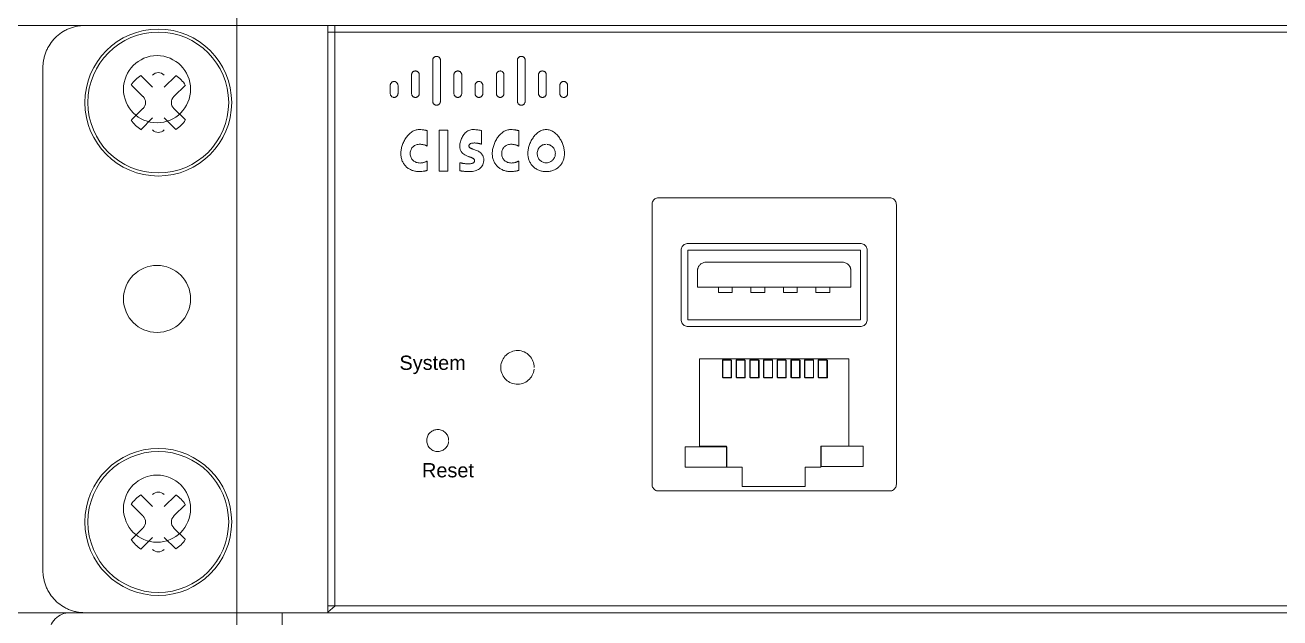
# Model space of a CAD drawing. Header units: millimetres. Extents: x -71336 to -33468, y -26189 to 22712.
# Drawn here: x -34308.2 to -34213.1, y -20113.6 to -20068.8 of the extents above; entities that cross this region are included whole.
import ezdxf

# ---------------------------------------------------------------- set-up
doc = ezdxf.new("R2010")
doc.units = ezdxf.units.MM
doc.layers.add('SC - Equipment', color=7, linetype='Continuous', lineweight=13)
doc.layers.add('SC - Rack Layout - U-guides and centreline', color=5, linetype='Continuous', lineweight=13, plot=False)
doc.styles.add('ARIAL', font='arial.ttf')
doc.styles.get("Standard").update_dxf_attribs({"font": 'arial.ttf', "height": 35})

# ---------------------------------------------------------------- blocks, each defined once
blk = doc.blocks.new('*U254')
at = {"layer": 'SC - Rack Layout - U-guides and centreline', "ltscale": 5}
blk.add_lwpolyline([(-300, 0), (300, 0)], dxfattribs=at)
blk = doc.blocks.new('*U255')
at = {"layer": 'SC - Rack Layout - U-guides and centreline', "color": 0, "linetype": 'ByBlock', "lineweight": -2, "transparency": 16777216}
for p in [(0, 177.8), (0, 133.35)]:
    blk.add_blockref('*U254', p, dxfattribs=at)
blk = doc.blocks.new('*U285')
at = {"layer": 'SC - Equipment'}
for p, q in [((-227.076, 230.124), (-227.076, 185.674)), ((-227.076, 185.674), (-227.076, 141.224))]:
    blk.add_line(p, q, dxfattribs=at)
for centre in [(-233.11485, 223.774), (-233.11485, 207.899), (-233.11485, 192.024)]:
    blk.add_circle(centre, 2.54, dxfattribs=at)
at = {"ltscale": 5, "style": 'ARIAL', "flags": 1}
blk.add_attdef('UNITS', (470.5, 46), '', height=9.73997, dxfattribs=at)
blk = doc.blocks.new('1U SCREWS - RACK LAYOUT')
at = {"layer": 'SC - Equipment'}
for p, q in [((-232.992, 39.268), (-233.881, 40.157)), ((-231.239, 40.132), (-232.103, 39.268)), ((-233.728, 38.557), (-234.592, 39.421)), ((-230.503, 39.421), (-231.392, 38.557)), ((-233.728, 37.643), (-234.592, 36.779)), ((-230.503, 36.779), (-231.392, 37.643)), ((-232.992, 36.932), (-233.881, 36.043)), ((-231.239, 36.068), (-232.103, 36.932)), ((-233.728, 6.807), (-234.592, 7.671)), ((-232.992, 7.518), (-233.881, 8.407)), ((-231.239, 8.382), (-232.103, 7.518)), ((-230.503, 7.671), (-231.392, 6.807)), ((-233.728, 5.893), (-234.592, 5.029)), ((-230.503, 5.029), (-231.392, 5.893)), ((-232.992, 5.182), (-233.881, 4.293)), ((-231.239, 4.318), (-232.103, 5.182))]:
    blk.add_line(p, q, dxfattribs=at)
for centre, major_axis, start_param, end_param in [((-232.56, 38.1), (5.563, 0), 0, 6.283185), ((-232.56, 38.1), (5.334, 0), 0, 6.283185), ((-232.56, 38.1), (2.438, 0), 2.143456, 2.563819), ((-232.56, 39.726), (0.635, 0), 0.785399, 2.356195), ((-232.56, 38.1), (2.438, 0), 0.57266, 0.993023), ((-234.16, 38.1), (0.635, 0), 5.497788, 7.068584), ((-230.934, 38.1), (0.635, 0), 2.356195, 3.926991), ((-232.56, 38.1), (2.438, 0), 3.719366, 4.139729), ((-232.56, 38.1), (2.438, 0), 5.290163, 5.710525), ((-232.56, 36.474), (0.635, 0), 3.926991, 5.497787), ((-232.56, 6.35), (5.563, 0), 0, 6.283185), ((-232.56, 6.35), (5.334, 0), 0, 6.283185), ((-232.56, 7.976), (0.635, 0), 0.785399, 2.356195), ((-232.56, 6.35), (2.438, 0), 2.143456, 2.563819), ((-232.56, 6.35), (2.438, 0), 0.57266, 0.993023), ((-234.16, 6.35), (0.635, 0), 5.497788, 7.068584), ((-230.934, 6.35), (0.635, 0), 2.356195, 3.926991), ((-232.56, 6.35), (2.438, 0), 3.719366, 4.139729), ((-232.56, 6.35), (2.438, 0), 5.290163, 5.710525), ((-232.56, 4.724), (0.635, 0), 3.926991, 5.497787)]:
    blk.add_ellipse(centre, major_axis=major_axis, ratio=1, start_param=start_param, end_param=end_param, dxfattribs=at)
blk = doc.blocks.new('cisco-cbs350-24p-4x')
at = {"layer": 'SC - Equipment'}
for p, q in [((-179.35, 22.163), (-179.35, 27.43)), ((-191.712, 25.878), (-191.712, 24.649)), ((-180.085, 24.649), (-180.085, 25.878))]:
    blk.add_line(p, q, dxfattribs=at)
for points in [[(-238.133, 44.45), (-238.215, 44.449), (-238.297, 44.446), (-238.377, 44.441), (-238.458, 44.433), (-238.538, 44.424), (-238.617, 44.413), (-238.695, 44.4), (-238.773, 44.385), (-238.85, 44.368), (-238.927, 44.349), (-239.002, 44.329), (-239.077, 44.306), (-239.151, 44.282), (-239.225, 44.256), (-239.297, 44.228), (-239.369, 44.199), (-239.44, 44.167), (-239.509, 44.134), (-239.578, 44.1), (-239.646, 44.064), (-239.779, 43.987), (-239.908, 43.904), (-240.033, 43.814), (-240.153, 43.719), (-240.268, 43.619), (-240.378, 43.513), (-240.483, 43.402), (-240.583, 43.286), (-240.677, 43.165), (-240.766, 43.04), (-240.848, 42.91), (-240.925, 42.776), (-240.961, 42.707), (-240.995, 42.638), (-241.028, 42.568), (-241.059, 42.496), (-241.088, 42.424), (-241.116, 42.351), (-241.141, 42.277), (-241.165, 42.202), (-241.188, 42.127), (-241.208, 42.051), (-241.227, 41.974), (-241.244, 41.896), (-241.259, 41.818), (-241.272, 41.739), (-241.283, 41.659), (-241.292, 41.579), (-241.299, 41.498), (-241.304, 41.416), (-241.307, 41.334), (-241.308, 41.252)], [(-211.19, 41.828), (-211.192, 41.861), (-211.197, 41.892), (-211.206, 41.922), (-211.218, 41.95), (-211.233, 41.976), (-211.251, 42.001), (-211.271, 42.023), (-211.293, 42.043), (-211.318, 42.061), (-211.345, 42.076), (-211.373, 42.088), (-211.403, 42.097), (-211.434, 42.104), (-211.467, 42.107), (-211.5, 42.107), (-211.532, 42.104), (-211.564, 42.097), (-211.594, 42.088), (-211.622, 42.076), (-211.649, 42.061), (-211.673, 42.043), (-211.696, 42.023), (-211.716, 42.001), (-211.734, 41.976), (-211.749, 41.95), (-211.761, 41.922), (-211.769, 41.892), (-211.775, 41.861), (-211.777, 41.828)], [(-204.767, 41.828), (-204.769, 41.861), (-204.774, 41.892), (-204.783, 41.922), (-204.795, 41.95), (-204.81, 41.976), (-204.827, 42.001), (-204.847, 42.023), (-204.87, 42.043), (-204.895, 42.061), (-204.921, 42.076), (-204.95, 42.088), (-204.98, 42.097), (-205.011, 42.104), (-205.043, 42.107), (-205.077, 42.107), (-205.109, 42.104), (-205.14, 42.097), (-205.17, 42.088), (-205.199, 42.076), (-205.225, 42.061), (-205.25, 42.043), (-205.273, 42.023), (-205.293, 42.001), (-205.31, 41.976), (-205.325, 41.95), (-205.337, 41.922), (-205.346, 41.892), (-205.351, 41.861), (-205.353, 41.828)], [(-212.789, 40.723), (-212.79, 40.756), (-212.796, 40.788), (-212.805, 40.817), (-212.817, 40.846), (-212.831, 40.872), (-212.849, 40.896), (-212.869, 40.919), (-212.892, 40.939), (-212.917, 40.956), (-212.943, 40.971), (-212.972, 40.983), (-213.002, 40.993), (-213.033, 40.999), (-213.065, 41.003), (-213.098, 41.003), (-213.131, 40.999), (-213.162, 40.993), (-213.192, 40.983), (-213.221, 40.971), (-213.247, 40.956), (-213.272, 40.939), (-213.294, 40.919), (-213.315, 40.896), (-213.332, 40.872), (-213.347, 40.846), (-213.359, 40.817), (-213.368, 40.788), (-213.373, 40.756), (-213.375, 40.723)], [(-209.577, 40.723), (-209.579, 40.756), (-209.584, 40.788), (-209.593, 40.817), (-209.605, 40.846), (-209.62, 40.872), (-209.637, 40.896), (-209.658, 40.919), (-209.68, 40.939), (-209.705, 40.956), (-209.732, 40.971), (-209.76, 40.983), (-209.79, 40.993), (-209.821, 40.999), (-209.854, 41.003), (-209.887, 41.003), (-209.919, 40.999), (-209.951, 40.993), (-209.98, 40.983), (-210.009, 40.971), (-210.036, 40.956), (-210.06, 40.939), (-210.083, 40.919), (-210.103, 40.896), (-210.121, 40.872), (-210.136, 40.846), (-210.147, 40.817), (-210.156, 40.788), (-210.162, 40.756), (-210.164, 40.723)], [(-206.38, 40.723), (-206.382, 40.756), (-206.386, 40.788), (-206.394, 40.817), (-206.405, 40.846), (-206.419, 40.872), (-206.435, 40.896), (-206.454, 40.919), (-206.475, 40.939), (-206.498, 40.956), (-206.523, 40.971), (-206.55, 40.983), (-206.579, 40.993), (-206.61, 40.999), (-206.642, 41.003), (-206.675, 41.003), (-206.708, 40.999), (-206.739, 40.993), (-206.769, 40.983), (-206.797, 40.971), (-206.824, 40.956), (-206.849, 40.939), (-206.871, 40.919), (-206.891, 40.896), (-206.909, 40.872), (-206.924, 40.846), (-206.936, 40.817), (-206.945, 40.788), (-206.95, 40.756), (-206.952, 40.723)], [(-203.168, 40.723), (-203.17, 40.756), (-203.175, 40.788), (-203.183, 40.817), (-203.194, 40.846), (-203.208, 40.872), (-203.224, 40.896), (-203.244, 40.919), (-203.265, 40.939), (-203.29, 40.956), (-203.316, 40.971), (-203.345, 40.983), (-203.376, 40.993), (-203.409, 40.999), (-203.443, 41.003), (-203.478, 41.003), (-203.51, 40.999), (-203.542, 40.993), (-203.572, 40.983), (-203.6, 40.971), (-203.627, 40.956), (-203.651, 40.939), (-203.674, 40.919), (-203.694, 40.896), (-203.712, 40.872), (-203.727, 40.846), (-203.739, 40.817), (-203.748, 40.788), (-203.753, 40.756), (-203.755, 40.723)], [(-214.402, 39.913), (-214.404, 39.946), (-214.409, 39.978), (-214.418, 40.009), (-214.43, 40.038), (-214.445, 40.066), (-214.462, 40.092), (-214.483, 40.116), (-214.505, 40.137), (-214.53, 40.156), (-214.556, 40.173), (-214.585, 40.186), (-214.615, 40.196), (-214.646, 40.204), (-214.679, 40.207), (-214.712, 40.207), (-214.744, 40.204), (-214.775, 40.196), (-214.805, 40.186), (-214.834, 40.173), (-214.86, 40.156), (-214.885, 40.137), (-214.908, 40.116), (-214.928, 40.092), (-214.946, 40.066), (-214.96, 40.038), (-214.972, 40.009), (-214.981, 39.978), (-214.987, 39.946), (-214.988, 39.913)], [(-207.978, 39.913), (-207.98, 39.946), (-207.986, 39.978), (-207.994, 40.009), (-208.006, 40.038), (-208.021, 40.066), (-208.039, 40.092), (-208.059, 40.116), (-208.082, 40.137), (-208.106, 40.156), (-208.133, 40.173), (-208.161, 40.186), (-208.191, 40.196), (-208.223, 40.204), (-208.255, 40.207), (-208.288, 40.207), (-208.321, 40.204), (-208.352, 40.196), (-208.382, 40.186), (-208.41, 40.173), (-208.437, 40.156), (-208.462, 40.137), (-208.484, 40.116), (-208.504, 40.092), (-208.522, 40.066), (-208.537, 40.038), (-208.549, 40.009), (-208.558, 39.978), (-208.563, 39.946), (-208.565, 39.913)], [(-201.555, 39.913), (-201.557, 39.946), (-201.562, 39.978), (-201.571, 40.009), (-201.583, 40.038), (-201.598, 40.066), (-201.616, 40.092), (-201.636, 40.116), (-201.658, 40.137), (-201.683, 40.156), (-201.71, 40.173), (-201.738, 40.186), (-201.768, 40.196), (-201.799, 40.204), (-201.832, 40.207), (-201.865, 40.207), (-201.897, 40.204), (-201.929, 40.196), (-201.959, 40.186), (-201.987, 40.173), (-202.014, 40.156), (-202.038, 40.137), (-202.061, 40.116), (-202.081, 40.092), (-202.099, 40.066), (-202.114, 40.038), (-202.126, 40.009), (-202.134, 39.978), (-202.14, 39.946), (-202.142, 39.913)], [(-214.988, 39.295), (-214.987, 39.262), (-214.981, 39.23), (-214.972, 39.199), (-214.96, 39.17), (-214.946, 39.142), (-214.928, 39.116), (-214.908, 39.092), (-214.885, 39.071), (-214.86, 39.052), (-214.834, 39.035), (-214.805, 39.022), (-214.775, 39.011), (-214.744, 39.004), (-214.712, 39.001), (-214.679, 39.001), (-214.646, 39.004), (-214.615, 39.011), (-214.585, 39.022), (-214.556, 39.035), (-214.53, 39.052), (-214.505, 39.071), (-214.483, 39.092), (-214.462, 39.116), (-214.445, 39.142), (-214.43, 39.17), (-214.418, 39.199), (-214.409, 39.23), (-214.404, 39.262), (-214.402, 39.295)], [(-213.375, 39.295), (-213.373, 39.262), (-213.368, 39.23), (-213.359, 39.199), (-213.347, 39.17), (-213.332, 39.142), (-213.315, 39.116), (-213.294, 39.092), (-213.272, 39.071), (-213.247, 39.052), (-213.221, 39.035), (-213.192, 39.022), (-213.162, 39.011), (-213.131, 39.004), (-213.098, 39.001), (-213.065, 39.001), (-213.033, 39.004), (-213.002, 39.011), (-212.972, 39.022), (-212.943, 39.035), (-212.917, 39.052), (-212.892, 39.071), (-212.869, 39.092), (-212.849, 39.116), (-212.831, 39.142), (-212.817, 39.17), (-212.805, 39.199), (-212.796, 39.23), (-212.79, 39.262), (-212.789, 39.295)], [(-210.164, 39.295), (-210.162, 39.262), (-210.156, 39.23), (-210.147, 39.199), (-210.136, 39.17), (-210.121, 39.142), (-210.103, 39.116), (-210.083, 39.092), (-210.06, 39.071), (-210.036, 39.052), (-210.009, 39.035), (-209.98, 39.022), (-209.951, 39.011), (-209.919, 39.004), (-209.887, 39.001), (-209.854, 39.001), (-209.821, 39.004), (-209.79, 39.011), (-209.76, 39.022), (-209.732, 39.035), (-209.705, 39.052), (-209.68, 39.071), (-209.658, 39.092), (-209.637, 39.116), (-209.62, 39.142), (-209.605, 39.17), (-209.593, 39.199), (-209.584, 39.23), (-209.579, 39.262), (-209.577, 39.295)], [(-208.565, 39.295), (-208.563, 39.262), (-208.558, 39.23), (-208.549, 39.199), (-208.537, 39.17), (-208.522, 39.142), (-208.504, 39.116), (-208.484, 39.092), (-208.462, 39.071), (-208.437, 39.052), (-208.41, 39.035), (-208.382, 39.022), (-208.352, 39.011), (-208.321, 39.004), (-208.288, 39.001), (-208.255, 39.001), (-208.223, 39.004), (-208.191, 39.011), (-208.161, 39.022), (-208.133, 39.035), (-208.106, 39.052), (-208.082, 39.071), (-208.059, 39.092), (-208.039, 39.116), (-208.021, 39.142), (-208.006, 39.17), (-207.994, 39.199), (-207.986, 39.23), (-207.98, 39.262), (-207.978, 39.295)], [(-206.952, 39.295), (-206.95, 39.262), (-206.945, 39.23), (-206.936, 39.199), (-206.924, 39.17), (-206.909, 39.142), (-206.891, 39.116), (-206.871, 39.092), (-206.849, 39.071), (-206.824, 39.052), (-206.797, 39.035), (-206.769, 39.022), (-206.739, 39.011), (-206.708, 39.004), (-206.675, 39.001), (-206.643, 39.001), (-206.614, 39.004), (-206.585, 39.011), (-206.557, 39.022), (-206.53, 39.035), (-206.504, 39.052), (-206.481, 39.071), (-206.459, 39.092), (-206.439, 39.116), (-206.422, 39.142), (-206.408, 39.17), (-206.396, 39.199), (-206.387, 39.23), (-206.382, 39.262), (-206.38, 39.295)], [(-203.755, 39.295), (-203.753, 39.262), (-203.748, 39.23), (-203.739, 39.199), (-203.727, 39.17), (-203.712, 39.142), (-203.694, 39.116), (-203.674, 39.092), (-203.651, 39.071), (-203.627, 39.052), (-203.6, 39.035), (-203.572, 39.022), (-203.542, 39.011), (-203.51, 39.004), (-203.478, 39.001), (-203.443, 39.001), (-203.409, 39.004), (-203.376, 39.011), (-203.345, 39.022), (-203.316, 39.035), (-203.29, 39.052), (-203.265, 39.071), (-203.244, 39.092), (-203.224, 39.116), (-203.208, 39.142), (-203.194, 39.17), (-203.183, 39.199), (-203.175, 39.23), (-203.17, 39.262), (-203.168, 39.295)], [(-202.142, 39.295), (-202.14, 39.262), (-202.134, 39.23), (-202.126, 39.199), (-202.114, 39.17), (-202.099, 39.142), (-202.081, 39.116), (-202.061, 39.092), (-202.038, 39.071), (-202.014, 39.052), (-201.987, 39.035), (-201.959, 39.022), (-201.929, 39.011), (-201.897, 39.004), (-201.865, 39.001), (-201.832, 39.001), (-201.799, 39.004), (-201.768, 39.011), (-201.738, 39.022), (-201.71, 39.035), (-201.683, 39.052), (-201.658, 39.071), (-201.636, 39.092), (-201.616, 39.116), (-201.598, 39.142), (-201.583, 39.17), (-201.571, 39.199), (-201.562, 39.23), (-201.557, 39.262), (-201.555, 39.295)], [(-211.777, 38.706), (-211.775, 38.673), (-211.769, 38.641), (-211.761, 38.61), (-211.749, 38.58), (-211.734, 38.553), (-211.716, 38.527), (-211.696, 38.503), (-211.673, 38.482), (-211.649, 38.463), (-211.622, 38.446), (-211.594, 38.433), (-211.564, 38.422), (-211.532, 38.415), (-211.5, 38.412), (-211.467, 38.412), (-211.434, 38.415), (-211.403, 38.422), (-211.373, 38.433), (-211.345, 38.446), (-211.318, 38.463), (-211.293, 38.482), (-211.271, 38.503), (-211.251, 38.527), (-211.233, 38.553), (-211.218, 38.58), (-211.206, 38.61), (-211.197, 38.641), (-211.192, 38.673), (-211.19, 38.706)], [(-205.353, 38.706), (-205.351, 38.673), (-205.346, 38.641), (-205.337, 38.61), (-205.325, 38.58), (-205.31, 38.553), (-205.293, 38.527), (-205.273, 38.503), (-205.25, 38.482), (-205.225, 38.463), (-205.199, 38.446), (-205.17, 38.433), (-205.14, 38.422), (-205.109, 38.415), (-205.077, 38.412), (-205.043, 38.412), (-205.011, 38.415), (-204.98, 38.422), (-204.95, 38.433), (-204.921, 38.446), (-204.895, 38.463), (-204.87, 38.482), (-204.847, 38.503), (-204.827, 38.527), (-204.81, 38.553), (-204.795, 38.58), (-204.783, 38.61), (-204.774, 38.641), (-204.769, 38.673), (-204.767, 38.706)], [(-212.188, 33.472), (-212.205, 33.468), (-212.225, 33.464), (-212.249, 33.458), (-212.276, 33.452), (-212.306, 33.445), (-212.339, 33.438), (-212.375, 33.431), (-212.413, 33.424), (-212.497, 33.411), (-212.59, 33.399), (-212.691, 33.392), (-212.799, 33.389), (-212.869, 33.39), (-212.938, 33.395), (-213.006, 33.402), (-213.073, 33.413), (-213.139, 33.426), (-213.204, 33.442), (-213.268, 33.461), (-213.33, 33.483), (-213.392, 33.507), (-213.451, 33.534), (-213.509, 33.564), (-213.566, 33.597), (-213.621, 33.632), (-213.673, 33.67), (-213.724, 33.71), (-213.773, 33.753), (-213.82, 33.798), (-213.864, 33.846), (-213.906, 33.897), (-213.945, 33.949), (-213.982, 34.004), (-214.016, 34.061), (-214.048, 34.121), (-214.076, 34.183), (-214.102, 34.247), (-214.124, 34.313), (-214.143, 34.382), (-214.159, 34.452), (-214.172, 34.525), (-214.181, 34.599), (-214.187, 34.676), (-214.188, 34.755), (-214.187, 34.829), (-214.182, 34.904), (-214.173, 34.98), (-214.161, 35.057), (-214.146, 35.135), (-214.128, 35.213), (-214.107, 35.291), (-214.083, 35.369), (-214.056, 35.446), (-214.026, 35.523), (-213.994, 35.599), (-213.958, 35.673), (-213.92, 35.747), (-213.88, 35.818), (-213.837, 35.888), (-213.792, 35.956), (-213.744, 36.022), (-213.694, 36.085), (-213.642, 36.145), (-213.588, 36.203), (-213.532, 36.257), (-213.473, 36.307), (-213.413, 36.354), (-213.351, 36.397), (-213.288, 36.436), (-213.222, 36.47), (-213.155, 36.5), (-213.087, 36.525), (-213.017, 36.544), (-212.946, 36.559), (-212.873, 36.568), (-212.799, 36.571), (-212.686, 36.568), (-212.581, 36.56), (-212.532, 36.555), (-212.485, 36.549), (-212.441, 36.542), (-212.4, 36.535), (-212.362, 36.528), (-212.327, 36.521), (-212.296, 36.514), (-212.267, 36.507), (-212.242, 36.501), (-212.22, 36.496), (-212.202, 36.491), (-212.188, 36.487)], [(-209.046, 34.521), (-209.146, 34.557), (-209.243, 34.598), (-209.335, 34.647), (-209.42, 34.702), (-209.497, 34.765), (-209.565, 34.837), (-209.596, 34.876), (-209.623, 34.918), (-209.647, 34.962), (-209.669, 35.009), (-209.687, 35.058), (-209.702, 35.11), (-209.713, 35.165), (-209.72, 35.223), (-209.723, 35.283), (-209.723, 35.351), (-209.717, 35.423), (-209.707, 35.498), (-209.692, 35.575), (-209.673, 35.653), (-209.649, 35.733), (-209.621, 35.812), (-209.588, 35.891), (-209.551, 35.969), (-209.51, 36.045), (-209.465, 36.119), (-209.416, 36.189), (-209.363, 36.256), (-209.306, 36.317), (-209.245, 36.374), (-209.181, 36.425), (-209.113, 36.47), (-209.041, 36.507), (-208.966, 36.536), (-208.887, 36.557), (-208.805, 36.568), (-208.762, 36.571), (-208.752, 36.571), (-208.744, 36.571), (-208.733, 36.571), (-208.686, 36.57), (-208.596, 36.566), (-208.51, 36.56), (-208.428, 36.552), (-208.352, 36.542), (-208.284, 36.532), (-208.223, 36.521), (-208.172, 36.511), (-208.132, 36.501), (-208.103, 36.493), (-208.087, 36.487)], [(-205.259, 33.472), (-205.276, 33.468), (-205.297, 33.464), (-205.32, 33.458), (-205.347, 33.452), (-205.377, 33.445), (-205.41, 33.438), (-205.446, 33.431), (-205.484, 33.424), (-205.568, 33.411), (-205.661, 33.399), (-205.762, 33.392), (-205.871, 33.389), (-205.94, 33.39), (-206.009, 33.395), (-206.077, 33.402), (-206.144, 33.413), (-206.21, 33.426), (-206.275, 33.442), (-206.339, 33.461), (-206.402, 33.483), (-206.463, 33.507), (-206.523, 33.534), (-206.581, 33.564), (-206.637, 33.597), (-206.692, 33.632), (-206.745, 33.67), (-206.795, 33.71), (-206.844, 33.753), (-206.891, 33.798), (-206.935, 33.846), (-206.977, 33.897), (-207.016, 33.949), (-207.053, 34.004), (-207.087, 34.061), (-207.119, 34.121), (-207.147, 34.183), (-207.173, 34.247), (-207.195, 34.313), (-207.215, 34.382), (-207.231, 34.452), (-207.243, 34.525), (-207.252, 34.599), (-207.258, 34.676), (-207.26, 34.755), (-207.258, 34.829), (-207.253, 34.904), (-207.244, 34.98), (-207.233, 35.057), (-207.218, 35.135), (-207.2, 35.213), (-207.178, 35.291), (-207.154, 35.369), (-207.127, 35.446), (-207.097, 35.523), (-207.065, 35.599), (-207.029, 35.673), (-206.992, 35.747), (-206.951, 35.818), (-206.908, 35.888), (-206.863, 35.956), (-206.815, 36.022), (-206.765, 36.085), (-206.713, 36.145), (-206.659, 36.203), (-206.603, 36.257), (-206.545, 36.307), (-206.484, 36.354), (-206.423, 36.397), (-206.359, 36.436), (-206.294, 36.47), (-206.227, 36.5), (-206.158, 36.525), (-206.088, 36.544), (-206.017, 36.559), (-205.944, 36.568), (-205.871, 36.571), (-205.757, 36.568), (-205.652, 36.56), (-205.603, 36.555), (-205.556, 36.549), (-205.513, 36.542), (-205.472, 36.535), (-205.434, 36.528), (-205.399, 36.521), (-205.367, 36.514), (-205.338, 36.507), (-205.313, 36.501), (-205.291, 36.496), (-205.273, 36.491), (-205.259, 36.487)], [(-201.786, 34.755), (-201.788, 34.683), (-201.793, 34.613), (-201.801, 34.544), (-201.813, 34.476), (-201.827, 34.409), (-201.845, 34.344), (-201.866, 34.28), (-201.889, 34.218), (-201.916, 34.157), (-201.945, 34.098), (-201.977, 34.041), (-202.012, 33.986), (-202.049, 33.932), (-202.089, 33.881), (-202.132, 33.832), (-202.177, 33.784), (-202.224, 33.739), (-202.274, 33.697), (-202.326, 33.657), (-202.38, 33.619), (-202.436, 33.584), (-202.494, 33.551), (-202.554, 33.521), (-202.616, 33.494), (-202.68, 33.47), (-202.746, 33.449), (-202.814, 33.431), (-202.883, 33.416), (-202.954, 33.404), (-203.026, 33.396), (-203.1, 33.39), (-203.175, 33.389), (-203.25, 33.39), (-203.324, 33.396), (-203.397, 33.404), (-203.468, 33.416), (-203.537, 33.431), (-203.604, 33.449), (-203.67, 33.47), (-203.734, 33.494), (-203.796, 33.521), (-203.856, 33.551), (-203.915, 33.584), (-203.971, 33.619), (-204.025, 33.657), (-204.077, 33.697), (-204.126, 33.739), (-204.174, 33.784), (-204.219, 33.832), (-204.261, 33.881), (-204.301, 33.932), (-204.338, 33.986), (-204.373, 34.041), (-204.405, 34.098), (-204.435, 34.157), (-204.461, 34.218), (-204.485, 34.28), (-204.506, 34.344), (-204.523, 34.409), (-204.538, 34.476), (-204.549, 34.544), (-204.558, 34.613), (-204.563, 34.683), (-204.564, 34.755), (-204.563, 34.826), (-204.558, 34.899), (-204.549, 34.973), (-204.538, 35.048), (-204.523, 35.124), (-204.506, 35.201), (-204.485, 35.278), (-204.461, 35.355), (-204.435, 35.432), (-204.405, 35.508), (-204.373, 35.584), (-204.338, 35.659), (-204.301, 35.732), (-204.261, 35.805), (-204.219, 35.875), (-204.174, 35.944), (-204.126, 36.01), (-204.077, 36.074), (-204.025, 36.135), (-203.971, 36.194), (-203.915, 36.249), (-203.856, 36.3), (-203.796, 36.348), (-203.734, 36.392), (-203.67, 36.432), (-203.604, 36.467), (-203.537, 36.498), (-203.468, 36.523), (-203.397, 36.544), (-203.324, 36.558), (-203.25, 36.568), (-203.175, 36.571), (-203.1, 36.568), (-203.026, 36.558), (-202.954, 36.544), (-202.883, 36.523), (-202.814, 36.498), (-202.746, 36.467), (-202.68, 36.432), (-202.616, 36.392), (-202.554, 36.348), (-202.494, 36.3), (-202.436, 36.249), (-202.38, 36.194), (-202.326, 36.135), (-202.274, 36.074), (-202.224, 36.01), (-202.177, 35.944), (-202.132, 35.875), (-202.089, 35.805), (-202.049, 35.732), (-202.012, 35.659), (-201.977, 35.584), (-201.945, 35.508), (-201.916, 35.432), (-201.889, 35.355), (-201.866, 35.278), (-201.845, 35.201), (-201.827, 35.124), (-201.813, 35.048), (-201.801, 34.973), (-201.793, 34.899), (-201.788, 34.826), (-201.786, 34.755)], [(-212.188, 35.321), (-212.196, 35.325), (-212.207, 35.331), (-212.223, 35.339), (-212.242, 35.348), (-212.264, 35.359), (-212.29, 35.369), (-212.32, 35.381), (-212.353, 35.392), (-212.389, 35.404), (-212.429, 35.415), (-212.472, 35.425), (-212.518, 35.434), (-212.568, 35.442), (-212.62, 35.448), (-212.676, 35.452), (-212.735, 35.454), (-212.808, 35.452), (-212.884, 35.444), (-212.956, 35.43), (-213.024, 35.409), (-213.089, 35.382), (-213.149, 35.351), (-213.205, 35.313), (-213.257, 35.271), (-213.303, 35.225), (-213.345, 35.174), (-213.382, 35.119), (-213.412, 35.06), (-213.438, 34.997), (-213.457, 34.931), (-213.47, 34.863), (-213.477, 34.791), (-213.477, 34.718), (-213.47, 34.646), (-213.457, 34.577), (-213.438, 34.51), (-213.412, 34.447), (-213.382, 34.386), (-213.345, 34.33), (-213.303, 34.277), (-213.257, 34.229), (-213.205, 34.185), (-213.149, 34.147), (-213.089, 34.114), (-213.024, 34.086), (-212.956, 34.064), (-212.884, 34.049), (-212.808, 34.04), (-212.735, 34.038), (-212.679, 34.041), (-212.625, 34.045), (-212.574, 34.052), (-212.525, 34.061), (-212.479, 34.072), (-212.436, 34.083), (-212.396, 34.096), (-212.359, 34.109), (-212.325, 34.122), (-212.294, 34.135), (-212.267, 34.147), (-212.244, 34.159), (-212.224, 34.169), (-212.208, 34.177), (-212.196, 34.184), (-212.188, 34.188)], [(-208.087, 35.471), (-208.093, 35.472), (-208.105, 35.475), (-208.123, 35.479), (-208.146, 35.484), (-208.173, 35.491), (-208.204, 35.498), (-208.239, 35.506), (-208.277, 35.514), (-208.317, 35.522), (-208.36, 35.529), (-208.404, 35.537), (-208.449, 35.543), (-208.495, 35.548), (-208.54, 35.552), (-208.586, 35.554), (-208.632, 35.554), (-208.681, 35.552), (-208.726, 35.549), (-208.769, 35.543), (-208.808, 35.536), (-208.844, 35.527), (-208.878, 35.516), (-208.908, 35.503), (-208.935, 35.489), (-208.958, 35.473), (-208.979, 35.455), (-208.996, 35.436), (-209.009, 35.416), (-209.019, 35.394), (-209.026, 35.371), (-209.029, 35.346), (-209.028, 35.317), (-209.023, 35.288), (-209.013, 35.262), (-209, 35.239), (-208.984, 35.217), (-208.965, 35.198), (-208.943, 35.181), (-208.919, 35.165), (-208.895, 35.151), (-208.868, 35.139), (-208.842, 35.128), (-208.815, 35.118), (-208.789, 35.11), (-208.763, 35.102), (-208.738, 35.094), (-208.715, 35.088)], [(-205.259, 35.321), (-205.267, 35.325), (-205.279, 35.331), (-205.295, 35.339), (-205.315, 35.348), (-205.339, 35.359), (-205.366, 35.369), (-205.396, 35.381), (-205.43, 35.392), (-205.467, 35.404), (-205.507, 35.415), (-205.55, 35.425), (-205.596, 35.434), (-205.645, 35.442), (-205.696, 35.448), (-205.75, 35.452), (-205.807, 35.454), (-205.88, 35.452), (-205.955, 35.444), (-206.027, 35.43), (-206.096, 35.409), (-206.16, 35.382), (-206.22, 35.351), (-206.276, 35.313), (-206.328, 35.271), (-206.375, 35.225), (-206.416, 35.174), (-206.453, 35.119), (-206.484, 35.06), (-206.509, 34.997), (-206.528, 34.931), (-206.541, 34.863), (-206.548, 34.791), (-206.548, 34.718), (-206.541, 34.646), (-206.528, 34.577), (-206.509, 34.51), (-206.484, 34.447), (-206.453, 34.386), (-206.416, 34.33), (-206.375, 34.277), (-206.328, 34.229), (-206.276, 34.185), (-206.22, 34.147), (-206.16, 34.114), (-206.096, 34.086), (-206.027, 34.064), (-205.955, 34.049), (-205.88, 34.04), (-205.807, 34.038), (-205.75, 34.041), (-205.696, 34.045), (-205.645, 34.052), (-205.596, 34.061), (-205.55, 34.072), (-205.507, 34.083), (-205.467, 34.096), (-205.43, 34.109), (-205.396, 34.122), (-205.366, 34.135), (-205.339, 34.147), (-205.315, 34.159), (-205.295, 34.169), (-205.279, 34.177), (-205.267, 34.184), (-205.259, 34.188)], [(-203.175, 35.454), (-203.247, 35.451), (-203.316, 35.44), (-203.382, 35.424), (-203.445, 35.401), (-203.504, 35.372), (-203.559, 35.337), (-203.61, 35.298), (-203.657, 35.254), (-203.7, 35.206), (-203.738, 35.153), (-203.771, 35.097), (-203.798, 35.037), (-203.821, 34.975), (-203.837, 34.909), (-203.848, 34.842), (-203.853, 34.772), (-203.851, 34.702), (-203.844, 34.634), (-203.83, 34.567), (-203.81, 34.503), (-203.785, 34.442), (-203.755, 34.384), (-203.72, 34.33), (-203.679, 34.279), (-203.634, 34.233), (-203.585, 34.191), (-203.532, 34.154), (-203.475, 34.123), (-203.414, 34.097), (-203.35, 34.077), (-203.282, 34.063), (-203.211, 34.056), (-203.139, 34.056), (-203.068, 34.063), (-203, 34.077), (-202.935, 34.097), (-202.873, 34.123), (-202.814, 34.154), (-202.759, 34.191), (-202.709, 34.233), (-202.662, 34.279), (-202.621, 34.33), (-202.584, 34.384), (-202.552, 34.442), (-202.526, 34.503), (-202.505, 34.567), (-202.491, 34.634), (-202.483, 34.702), (-202.481, 34.772), (-202.486, 34.842), (-202.497, 34.909), (-202.515, 34.975), (-202.538, 35.037), (-202.567, 35.097), (-202.601, 35.153), (-202.641, 35.206), (-202.685, 35.254), (-202.733, 35.298), (-202.786, 35.337), (-202.843, 35.372), (-202.903, 35.401), (-202.967, 35.424), (-203.034, 35.44), (-203.103, 35.451)], [(-208.533, 35.021), (-208.453, 34.994), (-208.38, 34.962), (-208.311, 34.927), (-208.248, 34.889), (-208.191, 34.848), (-208.139, 34.803), (-208.092, 34.756), (-208.051, 34.707), (-208.015, 34.655), (-207.984, 34.601), (-207.958, 34.546), (-207.938, 34.489), (-207.922, 34.431), (-207.911, 34.372), (-207.906, 34.312), (-207.905, 34.23), (-207.917, 34.111), (-207.941, 34.003), (-207.977, 33.905), (-208.024, 33.817), (-208.08, 33.738), (-208.146, 33.669), (-208.219, 33.608), (-208.299, 33.555), (-208.385, 33.51), (-208.475, 33.473), (-208.569, 33.443), (-208.666, 33.42), (-208.765, 33.404), (-208.864, 33.394), (-208.963, 33.389), (-209.04, 33.389), (-209.106, 33.39), (-209.171, 33.393), (-209.234, 33.396), (-209.295, 33.4), (-209.353, 33.404), (-209.409, 33.409), (-209.461, 33.415), (-209.51, 33.42), (-209.554, 33.426), (-209.594, 33.432), (-209.628, 33.437), (-209.657, 33.443), (-209.68, 33.448), (-209.697, 33.452), (-209.707, 33.455)], [(-209.707, 34.055), (-209.695, 34.054), (-209.677, 34.051), (-209.655, 34.047), (-209.628, 34.042), (-209.596, 34.035), (-209.561, 34.028), (-209.523, 34.02), (-209.481, 34.012), (-209.436, 34.004), (-209.389, 33.997), (-209.34, 33.99), (-209.29, 33.983), (-209.238, 33.978), (-209.185, 33.974), (-209.131, 33.972), (-209.074, 33.972), (-209.014, 33.974), (-208.958, 33.977), (-208.907, 33.983), (-208.859, 33.991), (-208.815, 34), (-208.775, 34.011), (-208.74, 34.025), (-208.708, 34.04), (-208.68, 34.057), (-208.657, 34.076), (-208.637, 34.096), (-208.622, 34.118), (-208.61, 34.142), (-208.603, 34.168), (-208.599, 34.195), (-208.6, 34.222), (-208.604, 34.246), (-208.61, 34.269), (-208.62, 34.291), (-208.632, 34.311), (-208.646, 34.331), (-208.663, 34.349), (-208.683, 34.367), (-208.704, 34.383), (-208.727, 34.398), (-208.752, 34.413), (-208.778, 34.426), (-208.806, 34.439), (-208.835, 34.451), (-208.866, 34.462), (-208.897, 34.471)], [(-208.897, 34.471), (-208.91, 34.476), (-208.924, 34.481), (-208.937, 34.485), (-208.951, 34.49), (-208.964, 34.494), (-208.978, 34.499), (-208.992, 34.503), (-209.005, 34.508), (-209.019, 34.512), (-209.032, 34.517), (-209.046, 34.521)], [(-195.156, 30.883), (-195.151, 30.959), (-195.135, 31.032), (-195.111, 31.1), (-195.078, 31.164), (-195.036, 31.221), (-194.988, 31.272), (-194.933, 31.316), (-194.872, 31.351), (-194.806, 31.378), (-194.735, 31.394), (-194.66, 31.4)], [(-176.642, 30.883), (-176.647, 30.959), (-176.662, 31.032), (-176.687, 31.1), (-176.72, 31.164), (-176.761, 31.221), (-176.809, 31.272), (-176.864, 31.316), (-176.925, 31.351), (-176.992, 31.378), (-177.063, 31.394), (-177.138, 31.4)], [(-192.418, 27.95), (-192.497, 27.945), (-192.572, 27.928), (-192.642, 27.902), (-192.708, 27.866), (-192.767, 27.823), (-192.819, 27.771), (-192.864, 27.713), (-192.9, 27.649), (-192.927, 27.58), (-192.944, 27.507), (-192.95, 27.43)], [(-179.379, 27.95), (-192.418, 27.95)], [(-178.847, 27.43), (-178.853, 27.507), (-178.87, 27.58), (-178.897, 27.649), (-178.933, 27.713), (-178.978, 27.771), (-179.03, 27.823), (-179.09, 27.866), (-179.155, 27.902), (-179.226, 27.928), (-179.301, 27.945), (-179.379, 27.95)], [(-192.95, 27.43), (-192.95, 22.184)], [(-178.847, 22.184), (-178.847, 27.43)], [(-191.614, 26.22), (-191.63, 26.195), (-191.644, 26.168), (-191.658, 26.137), (-191.671, 26.105), (-191.682, 26.072), (-191.692, 26.038), (-191.7, 26.004), (-191.706, 25.97), (-191.711, 25.937), (-191.713, 25.906), (-191.712, 25.878)], [(-191.043, 26.533), (-191.102, 26.532), (-191.162, 26.525), (-191.222, 26.51), (-191.282, 26.49), (-191.341, 26.464), (-191.398, 26.433), (-191.451, 26.398), (-191.5, 26.358), (-191.544, 26.315), (-191.582, 26.269), (-191.614, 26.22)], [(-180.755, 26.533), (-191.043, 26.533)], [(-180.184, 26.22), (-180.215, 26.269), (-180.254, 26.315), (-180.298, 26.358), (-180.347, 26.398), (-180.4, 26.433), (-180.456, 26.464), (-180.515, 26.49), (-180.575, 26.51), (-180.635, 26.525), (-180.696, 26.532), (-180.755, 26.533)], [(-180.085, 25.878), (-180.084, 25.906), (-180.086, 25.937), (-180.091, 25.97), (-180.097, 26.004), (-180.105, 26.038), (-180.115, 26.072), (-180.126, 26.105), (-180.139, 26.137), (-180.153, 26.168), (-180.168, 26.195), (-180.184, 26.22)], [(-191.712, 24.649), (-180.085, 24.649)], [(-192.95, 22.184), (-192.944, 22.108), (-192.927, 22.034), (-192.9, 21.965), (-192.864, 21.901), (-192.819, 21.843), (-192.767, 21.792), (-192.708, 21.748), (-192.642, 21.713), (-192.572, 21.687), (-192.497, 21.67), (-192.418, 21.665)], [(-179.379, 21.665), (-179.301, 21.67), (-179.226, 21.687), (-179.155, 21.713), (-179.09, 21.748), (-179.03, 21.792), (-178.978, 21.843), (-178.933, 21.901), (-178.897, 21.965), (-178.87, 22.034), (-178.853, 22.108), (-178.847, 22.184)], [(-192.418, 21.665), (-179.379, 21.665)], [(-204.085, 18.561), (-204.091, 18.689), (-204.109, 18.814), (-204.14, 18.934), (-204.181, 19.05), (-204.232, 19.161), (-204.294, 19.265), (-204.365, 19.363), (-204.444, 19.454), (-204.532, 19.537), (-204.627, 19.612), (-204.729, 19.677), (-204.838, 19.733), (-204.953, 19.778), (-205.072, 19.812), (-205.197, 19.834), (-205.325, 19.844), (-205.453, 19.84), (-205.577, 19.824), (-205.697, 19.796), (-205.812, 19.757), (-205.922, 19.706), (-206.027, 19.646), (-206.124, 19.576), (-206.215, 19.497), (-206.298, 19.41), (-206.372, 19.315), (-206.438, 19.214), (-206.495, 19.106), (-206.541, 18.993), (-206.576, 18.874), (-206.601, 18.752), (-206.613, 18.626), (-206.613, 18.497), (-206.601, 18.371), (-206.576, 18.25), (-206.541, 18.132), (-206.495, 18.02), (-206.438, 17.914), (-206.372, 17.814), (-206.298, 17.72), (-206.215, 17.635), (-206.124, 17.558), (-206.027, 17.489), (-205.922, 17.43), (-205.812, 17.381), (-205.697, 17.342), (-205.577, 17.315), (-205.453, 17.299), (-205.325, 17.296), (-205.197, 17.305), (-205.072, 17.327), (-204.953, 17.36), (-204.838, 17.404), (-204.729, 17.458), (-204.627, 17.522), (-204.532, 17.595), (-204.444, 17.677), (-204.365, 17.766), (-204.294, 17.863), (-204.232, 17.966), (-204.181, 18.075), (-204.14, 18.19), (-204.109, 18.31), (-204.091, 18.434)], [(-210.567, 13.031), (-210.571, 13.116), (-210.583, 13.198), (-210.603, 13.277), (-210.629, 13.353), (-210.663, 13.425), (-210.702, 13.493), (-210.748, 13.557), (-210.8, 13.615), (-210.857, 13.669), (-210.919, 13.716), (-210.985, 13.758), (-211.056, 13.793), (-211.13, 13.822), (-211.208, 13.843), (-211.289, 13.857), (-211.373, 13.864), (-211.457, 13.862), (-211.54, 13.851), (-211.619, 13.834), (-211.695, 13.809), (-211.768, 13.777), (-211.836, 13.738), (-211.9, 13.693), (-211.96, 13.643), (-212.014, 13.587), (-212.063, 13.526), (-212.106, 13.46), (-212.143, 13.39), (-212.173, 13.316), (-212.196, 13.238), (-212.212, 13.157), (-212.22, 13.074), (-212.22, 12.988), (-212.212, 12.905), (-212.196, 12.824), (-212.173, 12.746), (-212.143, 12.672), (-212.106, 12.602), (-212.063, 12.536), (-212.014, 12.475), (-211.96, 12.419), (-211.9, 12.369), (-211.836, 12.324), (-211.768, 12.285), (-211.695, 12.253), (-211.619, 12.228), (-211.54, 12.21), (-211.457, 12.2), (-211.373, 12.198), (-211.289, 12.204), (-211.208, 12.218), (-211.13, 12.24), (-211.056, 12.268), (-210.985, 12.304), (-210.919, 12.345), (-210.857, 12.393), (-210.8, 12.447), (-210.748, 12.505), (-210.702, 12.569), (-210.663, 12.637), (-210.629, 12.709), (-210.603, 12.785), (-210.583, 12.864), (-210.571, 12.946)], [(-194.66, 9.211), (-194.735, 9.217), (-194.806, 9.233), (-194.872, 9.259), (-194.933, 9.295), (-194.988, 9.338), (-195.036, 9.389), (-195.078, 9.447), (-195.111, 9.51), (-195.135, 9.579), (-195.151, 9.651), (-195.156, 9.727)], [(-177.138, 9.211), (-177.063, 9.217), (-176.992, 9.233), (-176.925, 9.259), (-176.864, 9.295), (-176.809, 9.338), (-176.761, 9.389), (-176.72, 9.447), (-176.687, 9.51), (-176.662, 9.579), (-176.647, 9.651), (-176.642, 9.727)], [(-241.308, 3.198), (-241.307, 3.116), (-241.304, 3.034), (-241.299, 2.952), (-241.292, 2.871), (-241.283, 2.791), (-241.272, 2.711), (-241.259, 2.632), (-241.244, 2.554), (-241.227, 2.476), (-241.208, 2.399), (-241.188, 2.323), (-241.165, 2.248), (-241.141, 2.173), (-241.116, 2.099), (-241.088, 2.026), (-241.059, 1.954), (-241.028, 1.882), (-240.995, 1.812), (-240.961, 1.743), (-240.925, 1.674), (-240.848, 1.54), (-240.766, 1.41), (-240.677, 1.285), (-240.583, 1.164), (-240.483, 1.048), (-240.378, 0.937), (-240.268, 0.831), (-240.153, 0.731), (-240.033, 0.636), (-239.908, 0.546), (-239.779, 0.463), (-239.646, 0.386), (-239.578, 0.35), (-239.509, 0.316), (-239.44, 0.283), (-239.369, 0.251), (-239.297, 0.222), (-239.225, 0.194), (-239.151, 0.168), (-239.077, 0.144), (-239.002, 0.121), (-238.927, 0.101), (-238.85, 0.082), (-238.773, 0.065), (-238.695, 0.05), (-238.617, 0.037), (-238.538, 0.026), (-238.458, 0.017), (-238.377, 0.009), (-238.297, 0.004), (-238.215, 0.001), (-238.133, 0)]]:
    blk.add_lwpolyline(points, dxfattribs=at)
at = {"layer": 'SC - Equipment', "flags": 128}
for points in [[(238.117, 44.45), (-238.133, 44.45)], [(-219.712, 44.45), (-219.712, 0)], [(219.712, 44.45), (-219.712, 44.45)], [(-219.712, 44.45), (-219.712, 44.45)], [(219.712, 44.45), (-219.712, 44.45)], [(-219.712, 44.45), (-219.712, 0)], [(219.712, 44.45), (-219.712, 44.45)], [(-219.712, 44.45), (-219.712, 43.934)], [(-219.199, 44.45), (-219.712, 44.45)], [(-219.712, 44.45), (-219.712, 0.033)], [(-219.712, 43.934), (219.199, 43.95)], [(-219.712, 43.934), (-219.712, 43.934)], [(-219.199, 0.5), (-219.199, 44.45)], [(-241.308, 41.252), (-241.308, 3.198)], [(-211.777, 41.828), (-211.777, 38.706)], [(-211.19, 38.706), (-211.19, 41.828)], [(-205.353, 41.828), (-205.353, 38.706)], [(-204.767, 38.706), (-204.767, 41.828)], [(-213.375, 40.723), (-213.375, 39.295)], [(-212.789, 39.295), (-212.789, 40.723)], [(-210.164, 40.723), (-210.164, 39.295)], [(-209.577, 39.295), (-209.577, 40.723)], [(-206.952, 40.723), (-206.952, 39.295)], [(-206.38, 39.295), (-206.38, 40.723)], [(-203.755, 40.723), (-203.755, 39.295)], [(-203.168, 39.295), (-203.168, 40.723)], [(-214.988, 39.913), (-214.988, 39.295)], [(-214.402, 39.295), (-214.402, 39.913)], [(-208.565, 39.913), (-208.565, 39.295)], [(-207.978, 39.295), (-207.978, 39.913)], [(-202.142, 39.913), (-202.142, 39.295)], [(-201.555, 39.295), (-201.555, 39.913)], [(-212.188, 36.487), (-212.188, 35.321)], [(-211.278, 36.521), (-211.278, 33.422)], [(-210.617, 36.521), (-211.278, 36.521)], [(-211.278, 36.521), (-211.278, 36.521)], [(-210.617, 33.422), (-210.617, 36.521)], [(-208.087, 36.487), (-208.087, 35.471)], [(-205.259, 36.487), (-205.259, 35.321)], [(-208.715, 35.088), (-208.533, 35.021)], [(-212.188, 34.188), (-212.188, 33.472)], [(-211.278, 33.422), (-210.617, 33.422)], [(-209.707, 33.455), (-209.707, 34.055)], [(-205.259, 34.188), (-205.259, 33.472)], [(-194.66, 31.4), (-185.899, 31.4)], [(-177.138, 31.4), (-185.899, 31.4)], [(-195.156, 9.727), (-195.156, 30.883)], [(-195.156, 9.727), (-195.156, 30.883)], [(-176.642, 9.727), (-176.642, 30.883)], [(-176.642, 9.727), (-176.642, 30.883)], [(-192.446, 27.43), (-192.447, 22.163)], [(-179.35, 27.43), (-192.446, 27.43)], [(-190.122, 24.649), (-190.122, 24.238)], [(-190.122, 24.238), (-189.074, 24.238)], [(-189.074, 24.238), (-189.074, 24.649)], [(-187.66, 24.649), (-187.66, 24.238)], [(-187.66, 24.238), (-186.613, 24.238)], [(-186.613, 24.238), (-186.613, 24.649)], [(-185.199, 24.649), (-185.199, 24.238)], [(-185.199, 24.238), (-184.151, 24.238)], [(-184.151, 24.238), (-184.151, 24.649)], [(-182.737, 24.649), (-182.737, 24.238)], [(-182.737, 24.238), (-181.69, 24.238)], [(-181.69, 24.238), (-181.69, 24.649)], [(-192.447, 22.163), (-179.35, 22.163)], [(-191.546, 12.593), (-191.546, 19.206)], [(-191.546, 19.206), (-180.251, 19.206)], [(-191.546, 12.593), (-191.546, 19.206)], [(-191.546, 19.206), (-180.251, 19.206)], [(-189.809, 19.139), (-189.809, 17.807)], [(-189.148, 19.139), (-189.809, 19.139)], [(-189.809, 19.139), (-189.809, 19.139)], [(-189.793, 19.123), (-189.793, 17.773)], [(-189.131, 19.123), (-189.793, 19.123)], [(-189.793, 19.123), (-189.793, 19.123)], [(-189.148, 17.807), (-189.148, 19.139)], [(-189.131, 17.773), (-189.131, 19.123)], [(-188.784, 19.139), (-188.784, 17.807)], [(-188.123, 19.139), (-188.784, 19.139)], [(-188.784, 19.139), (-188.784, 19.139)], [(-188.751, 19.123), (-188.751, 17.773)], [(-188.09, 19.123), (-188.751, 19.123)], [(-188.751, 19.123), (-188.751, 19.123)], [(-188.123, 17.807), (-188.123, 19.139)], [(-188.09, 17.773), (-188.09, 19.123)], [(-187.742, 19.139), (-187.742, 17.807)], [(-187.081, 19.139), (-187.742, 19.139)], [(-187.742, 19.139), (-187.742, 19.139)], [(-187.709, 19.123), (-187.709, 17.773)], [(-187.048, 19.123), (-187.709, 19.123)], [(-187.709, 19.123), (-187.709, 19.123)], [(-187.081, 17.807), (-187.081, 19.139)], [(-187.048, 17.773), (-187.048, 19.123)], [(-186.701, 19.139), (-186.701, 17.807)], [(-186.039, 19.139), (-186.701, 19.139)], [(-186.701, 19.139), (-186.701, 19.139)], [(-186.684, 19.123), (-186.684, 17.773)], [(-186.023, 19.123), (-186.684, 19.123)], [(-186.684, 19.123), (-186.684, 19.123)], [(-186.039, 17.807), (-186.039, 19.139)], [(-186.023, 17.773), (-186.023, 19.123)], [(-185.675, 19.139), (-185.675, 17.807)], [(-185.014, 19.139), (-185.675, 19.139)], [(-185.675, 19.139), (-185.675, 19.139)], [(-185.642, 19.123), (-185.642, 17.773)], [(-184.981, 19.123), (-185.642, 19.123)], [(-185.642, 19.123), (-185.642, 19.123)], [(-185.014, 17.807), (-185.014, 19.139)], [(-184.981, 17.773), (-184.981, 19.123)], [(-184.634, 19.139), (-184.634, 17.807)], [(-183.972, 19.139), (-184.634, 19.139)], [(-184.634, 19.139), (-184.634, 19.139)], [(-184.6, 19.123), (-184.6, 17.773)], [(-183.939, 19.123), (-184.6, 19.123)], [(-184.6, 19.123), (-184.6, 19.123)], [(-183.972, 17.807), (-183.972, 19.139)], [(-183.939, 17.773), (-183.939, 19.123)], [(-183.592, 19.139), (-183.592, 17.807)], [(-182.93, 19.139), (-183.592, 19.139)], [(-183.592, 19.139), (-183.592, 19.139)], [(-183.575, 19.123), (-183.575, 17.773)], [(-182.914, 19.123), (-183.575, 19.123)], [(-183.575, 19.123), (-183.575, 19.123)], [(-182.93, 17.807), (-182.93, 19.139)], [(-182.914, 17.773), (-182.914, 19.123)], [(-182.567, 19.139), (-182.567, 17.807)], [(-181.905, 19.139), (-182.567, 19.139)], [(-182.567, 19.139), (-182.567, 19.139)], [(-182.533, 19.123), (-182.533, 17.773)], [(-181.872, 19.123), (-182.533, 19.123)], [(-182.533, 19.123), (-182.533, 19.123)], [(-181.905, 17.807), (-181.905, 19.139)], [(-181.872, 17.773), (-181.872, 19.123)], [(-180.251, 19.206), (-180.251, 12.593)], [(-180.251, 19.206), (-180.251, 12.593)], [(-189.809, 17.807), (-189.148, 17.807)], [(-189.793, 17.773), (-189.131, 17.773)], [(-188.784, 17.807), (-188.123, 17.807)], [(-188.751, 17.773), (-188.09, 17.773)], [(-187.742, 17.807), (-187.081, 17.807)], [(-187.709, 17.773), (-187.048, 17.773)], [(-186.701, 17.807), (-186.039, 17.807)], [(-186.684, 17.773), (-186.023, 17.773)], [(-185.675, 17.807), (-185.014, 17.807)], [(-185.642, 17.773), (-184.981, 17.773)], [(-184.634, 17.807), (-183.972, 17.807)], [(-184.6, 17.773), (-183.939, 17.773)], [(-183.592, 17.807), (-182.93, 17.807)], [(-183.575, 17.773), (-182.914, 17.773)], [(-182.567, 17.807), (-181.905, 17.807)], [(-182.533, 17.773), (-181.872, 17.773)], [(-189.479, 12.543), (-192.654, 12.543)], [(-192.654, 12.543), (-192.654, 11.01)], [(-189.512, 12.593), (-191.546, 12.593)], [(-189.512, 12.593), (-191.546, 12.593)], [(-189.512, 11.01), (-189.512, 12.593)], [(-189.512, 11.01), (-189.512, 12.593)], [(-189.479, 11.01), (-189.479, 12.543)], [(-189.479, 12.543), (-189.479, 12.543)], [(-180.251, 12.593), (-182.368, 12.593)], [(-182.368, 12.593), (-182.368, 11.01)], [(-180.251, 12.593), (-182.368, 12.593)], [(-182.368, 12.593), (-182.368, 11.01)], [(-179.16, 12.593), (-182.335, 12.593)], [(-182.335, 12.593), (-182.335, 11.06)], [(-179.16, 11.06), (-179.16, 12.593)], [(-179.16, 12.593), (-179.16, 12.593)], [(-192.654, 11.01), (-189.479, 11.01)], [(-188.321, 11.01), (-189.512, 11.01)], [(-189.512, 11.01), (-189.512, 11.01)], [(-188.321, 11.01), (-189.512, 11.01)], [(-189.512, 11.01), (-189.512, 11.01)], [(-188.321, 9.544), (-188.321, 11.01)], [(-188.321, 9.544), (-188.321, 11.01)], [(-182.368, 11.01), (-183.559, 11.01)], [(-183.559, 11.01), (-183.559, 9.544)], [(-182.368, 11.01), (-183.559, 11.01)], [(-183.559, 11.01), (-183.559, 9.544)], [(-182.335, 11.06), (-179.16, 11.06)], [(-183.559, 9.544), (-188.321, 9.544)], [(-183.559, 9.544), (-188.321, 9.544)], [(-185.899, 9.211), (-194.66, 9.211)], [(-185.899, 9.211), (-177.138, 9.211)], [(-238.133, 0), (238.117, 0)], [(-219.712, 0.516), (-219.712, 0)], [(219.712, 0.516), (-219.712, 0.516)], [(-219.712, 0.516), (-219.712, 0.516)], [(-219.712, 0.033), (-219.199, 0.5)], [(-219.712, 0.033), (-219.712, 0.033)], [(-219.712, 0), (219.712, 0)], [(-219.712, 0), (219.712, 0)], [(-219.712, 0), (-219.712, 0)], [(-219.712, 0), (219.712, 0)]]:
    blk.add_lwpolyline(points, dxfattribs=at)
at = {"layer": 'SC - Equipment'}
blk.add_blockref('1U SCREWS - RACK LAYOUT', (-0.008, 0.516), dxfattribs=at)
for s, p in [('System', (-214.293, 18.379)), ('Reset', (-212.585, 10.243))]:
    blk.add_text(s, height=1.0787, dxfattribs=at).set_placement(p)
blk = doc.blocks.new('1U RACK SHELF - RACK LAYOUT')
at = {"layer": 'SC - Equipment', "flags": 128}
blk.add_lwpolyline([(-239.703, 44.448, 0.414214), (-241.3, 42.852)], format="xyb", dxfattribs=at)
for points in [[(-223.642, 44.448), (-239.703, 44.448)], [(-223.692, 2.005), (-223.642, 44.448)]]:
    blk.add_lwpolyline(points, dxfattribs=at)

msp = doc.modelspace()

# ---------------------------------------------------------------- block references
msp.add_blockref('cisco-cbs350-24p-4x', (-34065.543, -20113.247))
at = {"layer": 'SC - Equipment'}
msp.add_blockref('*U285', (-34065.092, -20297.397), dxfattribs=at)
at = {"layer": 'SC - Rack Layout - U-guides and centreline'}
msp.add_blockref('*U255', (-34065.543, -20246.597), dxfattribs=at)

# ---------------------------------------------------------------- next in the draw order: block references
msp.add_blockref('1U RACK SHELF - RACK LAYOUT', (-34065.092, -20157.696))

doc.saveas('drawing.dxf')
